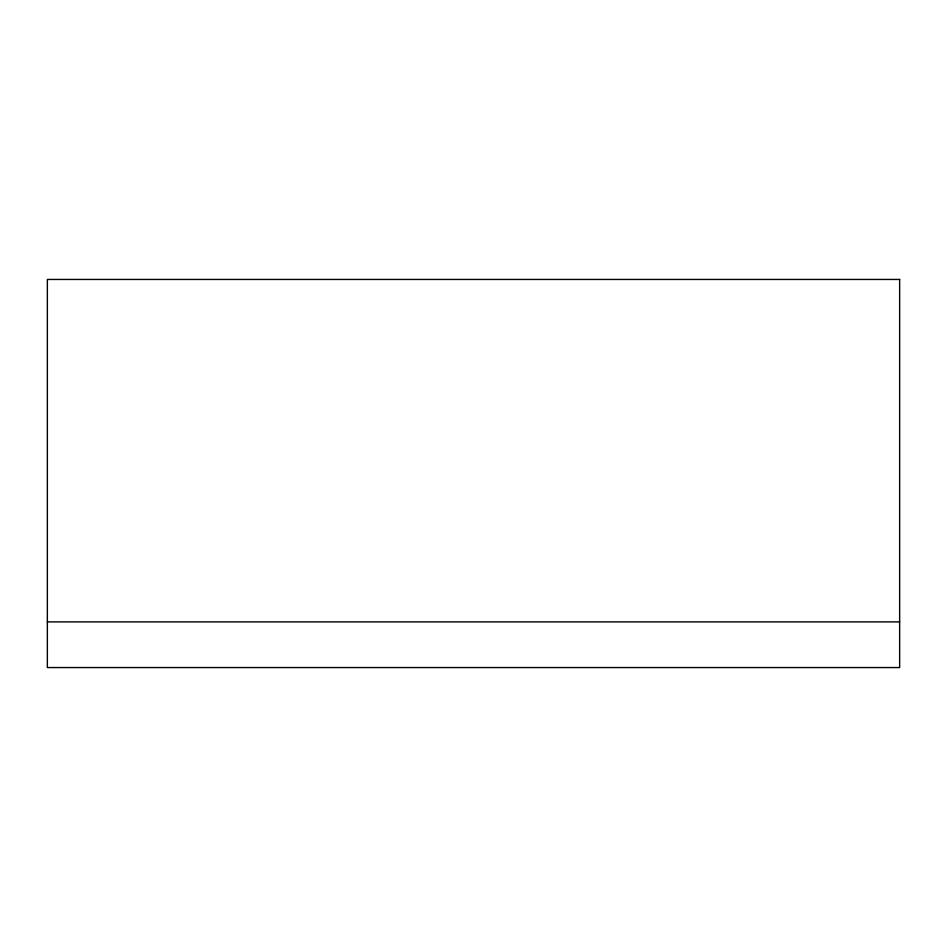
<?xml version="1.0" encoding="UTF-8"?>
<svg xmlns="http://www.w3.org/2000/svg" width="947" height="947" viewBox="0 0 947 947"><rect width="100%" height="100%" fill="white"/><g stroke="black" fill="none" stroke-linecap="round" stroke-linejoin="round"><path stroke-width="1.42" d="M47.35 621.895L899.65 621.895M899.65 279.448L47.35 279.448L47.35 667.552L899.65 667.552L899.65 279.448"/></g></svg>
